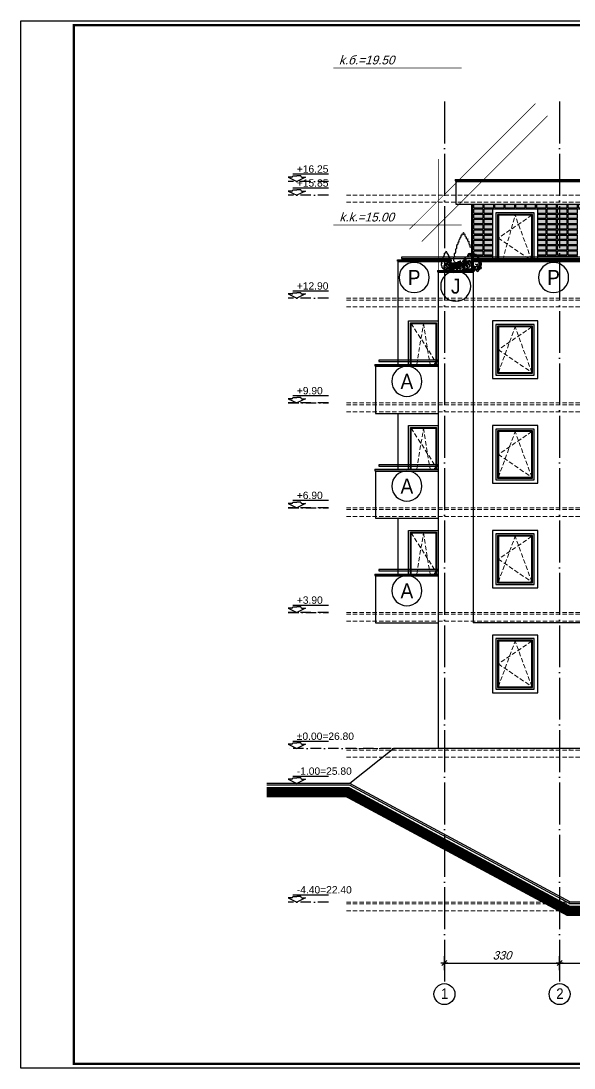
# Model space of a CAD drawing. Extents: x 9615146 to 9672346, y 4699603 to 4705703.
# Drawn here: x 9623546 to 9625130, y 4699603 to 4702603 of the extents above; entities that cross this region are included whole.
import ezdxf
from ezdxf.enums import TextEntityAlignment as Align

# ---------------------------------------------------------------- set-up
doc = ezdxf.new("R2010")
doc.units = 0
doc.header["$LTSCALE"] = 0.5
doc.header["$MEASUREMENT"] = 0
doc.header["$PDSIZE"] = -1
for name, pattern in [('ACAD_ISO04W100', [30, 24, -3, 0, -3]), ('DASHED', [0.75, 0.5, -0.25]), ('OSI1000', [5, 3, -1, 0, -1])]:
    doc.linetypes.add(name, pattern=pattern)
doc.layers.get('0').update_dxf_attribs({"color": 251, "linetype": 'CONTINUOUS'})
doc.layers.get('Defpoints').update_dxf_attribs({"color": 251, "linetype": 'CONTINUOUS'})
for name, color, linetype in [('_axis', 1, 'ACAD_ISO04W100'), ('_axis_num', 1, 'CONTINUOUS'), ('_dimension', 4, 'CONTINUOUS'), ('_dimension_evel', 4, 'CONTINUOUS'), ('_hatch', 9, 'CONTINUOUS'), ('_hatch_construction', 252, 'CONTINUOUS'), ('_table', 3, 'CONTINUOUS'), ('_text', 4, 'CONTINUOUS'), ('_text_spesif_window', 41, 'CONTINUOUS'), ('_view', 3, 'CONTINUOUS'), ('_vista', 75, 'CONTINUOUS'), ('fasadi', 147, 'CONTINUOUS')]:
    doc.layers.add(name, color=color, linetype=linetype)
doc.layers.add('_punk', color=8, linetype='DASHED', lineweight=9)
doc.layers.add('_section', color=3, linetype='CONTINUOUS', lineweight=18)
doc.styles.add('HEB1', font='', dxfattribs={"width": 0.8, "oblique": 17})
doc.styles.add('POMESHTENIA', font='arial.ttf', dxfattribs={"width": 0.9})
doc.styles.add('WIN', font='swindos.shx', dxfattribs={"oblique": 17})
doc.styles.get('HEB1').set_extended_font_data('HebarU Cyr')
doc.dimstyles.new('dim_50', dxfattribs={"dimtxt": 24, "dimasz": 1, "dimexe": 30, "dimexo": 0, "dimgap": 10, "dimtad": 1, "dimdec": 1, "dimrnd": 0.5, "dimdsep": 46, "dimtxsty": 'WIN', "dimblk1": '1', "dimblk2": '1', "dimsah": 1, "dimcen": 15, "dimdle": 10, "dimse1": 1, "dimse2": 1, "dimadec": 0, "dimazin": 0, "dimtfac": 1, "dimtdec": 1, "dimtix": 1, "dimtmove": 2, "dimatfit": 3, "dimldrblk": '1', "dimfxl": 1, "dimtolj": 1, "dimarcsym": 0})

# ---------------------------------------------------------------- blocks, each defined once
blk = doc.blocks.new('rtyre')
at = {"layer": '_dimension_evel', "ltscale": 20}
for p, q in [((-26, 21.9), (-43.7, 21.9)), ((-43.7, 21.9), (0, 0)), ((-21.1, 37.8), (161.6, 37.8)), ((-21.1, 28.3), (-21.1, 26.8)), ((-21.1, 28.3), (0, 28.3)), ((21.1, 28.3), (0, 28.3)), ((43.7, 21.9), (0, 0)), ((21.1, 28.3), (21.1, 26.8)), ((26, 21.9), (43.7, 21.9))]:
    blk.add_line(p, q, dxfattribs=at)
for centre, major_axis, start_param, end_param in [((-26, 26.8), (3.46, 3.46), 3.926991, 5.497787), ((26, 26.8), (-3.46, 3.46), 0.785398, 2.356194)]:
    blk.add_ellipse(centre, major_axis=major_axis, ratio=1, start_param=start_param, end_param=end_param, dxfattribs=at)
at = {"layer": '_dimension_evel', "linetype": 'OSI1000', "ltscale": 20, "style": 'HEB1', "oblique": 360, "width": 0.8}
blk.add_attdef('+12.50', (0, 44.2), '', height=42, rotation=360, dxfattribs=at)
blk = doc.blocks.new('TREE8-E')
for p, q in [((-12.2, 3.6), (-13.9, 3.8)), ((-12.2, 4.4), (-13.8, 4.9)), ((-6.2, 4.5), (-13.8, 2.7)), ((-8.6, 3.9), (-13.5, 5.9)), ((-11.9, 1.9), (-13.5, 1.6)), ((-11.7, 6.1), (-13.1, 7)), ((-9.9, 3.6), (-13.1, 0.5)), ((-11.3, 6.8), (-12.5, 7.9)), ((-10.7, 7.4), (-11.8, 8.7)), ((-10.1, 8), (-10.9, 9.5)), ((-8, 4), (-10.8, 7.5)), ((-8.6, 6.9), (-10, 10)), ((-7.2, 7), (-9, 10.4)), ((-6.9, 0), (-8.8, 0.9)), ((-6.4, 0.6), (-8.2, 1.7)), ((-7.4, 8.8), (-7.9, 10.7)), ((-6, 1.1), (-7.6, 2.4)), ((-7.4, 8.8), (-6.8, 10.8)), ((-6.9, 5.4), (-7.4, 8.8)), ((-5.4, 1.6), (-7, 3)), ((-6.9, 5.4), (-4.6, 10.4)), ((-2.8, 0), (-6.9, 5.4)), ((-4.9, 2.1), (-6.3, 3.6)), ((-6.1, 9.1), (-5.7, 10.7)), ((-4.3, 2.5), (-5.6, 4.2)), ((-3.6, 2.9), (-4.8, 4.6)), ((-4.5, 8.8), (-3.6, 10.1)), ((-4.5, 6.6), (-4.5, 8.8)), ((-3.3, 2.9), (-4.5, 6.6)), ((-4.3, 6), (-3.6, 8.3)), ((-4.1, 1.8), (-3.3, 2.9)), ((-3.6, 8.3), (-2.7, 9.4)), ((-3.4, 7.4), (-2.3, 9.2)), ((-2.4, 3.9), (-3.4, 7.4)), ((-3.3, 0.8), (0.3, 8.3)), ((-2.4, 7.1), (-1.4, 9)), ((-1.7, 4.2), (-2.4, 7.1)), ((-0.4, 3.9), (-1.3, 6.6)), ((-0.4, 3.9), (0.4, 6.6)), ((1.9, 3.1), (-0.4, 3.9)), ((0.7, 4.8), (0.7, 8)), ((9, 0.4), (0.7, 4.8)), ((3, 4.8), (1.2, 7.4)), ((1.2, 4.5), (1.2, 6.4)), ((3.4, 1), (1.4, 1)), ((3.4, 0.5), (1.4, 0.4)), ((3.5, 1.4), (1.6, 1.7)), ((3.7, 1.9), (1.8, 2.4)), ((3.9, 2.3), (1.9, 3.1)), ((4.3, 4.6), (2.6, 8.3)), ((4.8, 3.4), (3, 4.8)), ((4.9, 5.9), (4.1, 8.9)), ((6.9, 2.6), (4.3, 5.5)), ((5.2, 3.7), (4.3, 4.6)), ((6, 4.2), (4.9, 5.9)), ((6, 5.3), (5.7, 9.2)), ((6.5, 4.4), (6, 5.3)), ((9.2, 0.7), (6.2, 6.3)), ((7, 6), (7.3, 9.3)), ((7.4, 4.6), (7, 6)), ((8.3, 3.1), (7.5, 6.6)), ((8, 2.9), (9.7, 4.2)), ((8.4, 4.6), (8.2, 6.6)), ((8.6, 0), (12.5, 4.7)), ((8.8, 4.5), (8.9, 6.5)), ((9.3, 4.4), (9.6, 6.3)), ((9.7, 4.2), (10.2, 6.1)), ((10.2, 4), (10.8, 5.9)), ((10.6, 3.7), (11.4, 5.5)), ((10.9, 3.4), (12, 5.1)), ((11.6, 2.7), (13, 4.2)), ((11.8, 2.3), (13.4, 3.6)), ((12.1, 1.9), (13.7, 3)), ((12.2, 1.5), (14, 2.4)), ((12.4, 1), (14.2, 1.7)), ((12.4, 0.5), (14.3, 1.1))]:
    blk.add_line(p, q)
blk = doc.blocks.new('_TREE16')
for p, q in [((-60.4, 87.8), (-64, 80.1)), ((-53.1, 95.6), (-60.4, 87.8)), ((-51.6, 114.3), (-53.7, 105.4)), ((-53.7, 105.4), (-45.4, 107)), ((-44.8, 99.2), (-53.1, 95.6)), ((-46.4, 122), (-51.6, 114.3)), ((-38.7, 122), (-46.4, 122)), ((-45.4, 107), (-44.8, 99.2)), ((-29.9, 127.2), (-38.7, 122)), ((-29.4, 140.7), (-30.9, 132.4)), ((-30.9, 132.4), (-21.1, 131.8)), ((-28.8, 135.5), (-29.9, 127.2)), ((-22.1, 148.4), (-29.4, 140.7)), ((-21.1, 131.8), (-28.8, 135.5)), ((-13.8, 152), (-22.1, 148.4)), ((-11.8, 141.7), (-20, 147.4)), ((-20, 147.4), (-12.3, 141.7)), ((-4.5, 146.9), (-13.8, 152)), ((-12.3, 141.7), (-4.5, 146.9)), ((-10.2, 133.9), (-11.8, 141.7)), ((-2.4, 131.4), (-10.2, 133.9)), ((-1.4, 155.7), (-7.1, 147.9)), ((-7.1, 147.9), (0.7, 140.7)), ((0.7, 140.7), (-2.4, 131.4)), ((6.3, 152), (-1.4, 155.7)), ((2.7, 144.3), (6.3, 152)), ((11.5, 135.5), (2.7, 144.3)), ((13.6, 144.3), (11.5, 135.5)), ((21.9, 150), (13.6, 144.3)), ((30.2, 147.9), (21.9, 150)), ((26.5, 133.4), (34.8, 139.6)), ((29.1, 125.1), (26.5, 133.4)), ((36.9, 144.3), (28.6, 140.1)), ((28.6, 140.1), (36.9, 132.4)), ((36.9, 132.4), (29.1, 125.1)), ((34.8, 139.6), (30.2, 147.9)), ((44.6, 138.1), (36.9, 144.3)), ((44.1, 121), (44.6, 130.3)), ((44.6, 128.8), (44.1, 121)), ((44.6, 130.3), (44.6, 138.1)), ((48.8, 137), (44.6, 128.8)), ((57.1, 133.4), (48.8, 137)), ((60.1, 115.3), (50.8, 116.3)), ((50.8, 116.3), (56, 108)), ((51.4, 98.7), (56.5, 107)), ((59.1, 103.9), (51.4, 98.7)), ((55.5, 80.6), (55.5, 88.4)), ((55.5, 88.4), (63.8, 86.8)), ((56, 108), (63.8, 101.3)), ((56.5, 107), (60.1, 115.3)), ((58.1, 125.6), (57.1, 133.4)), ((61.7, 116.9), (58.1, 125.6)), ((67.9, 106.5), (59.1, 103.9)), ((63.8, 86.8), (60.7, 79)), ((65.3, 109.1), (61.7, 116.9)), ((63.8, 101.3), (65.3, 109.1)), ((66.4, 89.4), (74.1, 98.2)), ((66.9, 81.6), (66.4, 89.4)), ((74.1, 98.2), (67.9, 106.5)), ((-67.1, 23.1), (-70.2, 13.8)), ((-70.2, 13.8), (-61.9, 15.4)), ((-61.9, 36.6), (-69.7, 31.4)), ((-69.7, 31.4), (-67.1, 23.7)), ((-67.1, 23.7), (-58.8, 30.4)), ((-58.8, 23.1), (-67.1, 23.1)), ((-61.9, 52.6), (-65, 44.9)), ((-65, 44.9), (-61.9, 36.6)), ((-63.5, 64.5), (-64.5, 56.8)), ((-64.5, 56.8), (-62.4, 49)), ((-64, 80.1), (-56.3, 75.9)), ((-55.7, 67.1), (-63.5, 64.5)), ((-62.4, 49), (-53.1, 46.9)), ((-53.7, 55.2), (-61.9, 52.6)), ((-61.9, 15.4), (-59.9, 23.7)), ((-59.9, 23.7), (-49.5, 20.5)), ((-58.8, 30.4), (-50.5, 29.9)), ((-50.5, 29.9), (-58.8, 23.1)), ((-56.3, 75.9), (-55.7, 67.1)), ((-53.1, 46.9), (-53.7, 55.2)), ((-45.4, 18.5), (-52.1, 10.7)), ((-52.1, 10.7), (-39.7, 4)), ((-49.5, 20.5), (-49, 12.2)), ((-49, 12.2), (-39.2, 17.4)), ((-42.8, 26.3), (-45.4, 18.5)), ((-34.5, 26.3), (-42.8, 26.3)), ((-41.2, 23.7), (-32.9, 24.2)), ((-36.6, 15.9), (-41.2, 23.7)), ((-39.7, 4), (-30.9, 4)), ((-39.2, 17.4), (-29.9, 22.6)), ((-38.1, 8.1), (-36.6, 15.9)), ((-28.3, 13.8), (-38.1, 8.1)), ((-25.7, 17.9), (-34.5, 26.3)), ((-32.9, 24.2), (-24.7, 17.4)), ((-30.9, 4), (-21.1, 7.6)), ((-29.9, 22.6), (-28.3, 13.8)), ((-20, 10.2), (-25.7, 17.9)), ((-24.7, 17.4), (-21.1, 9.2)), ((-21.1, 9.2), (-13.3, 9.7)), ((-21.1, 7.6), (-12.3, 7.6)), ((-20.5, 25.7), (-12.8, 29.9)), ((-12.8, 17.4), (-20.5, 25.7)), ((-12.3, 10.7), (-20, 10.2)), ((-13.3, 9.7), (-4.5, 11.2)), ((-12.8, 29.9), (-5, 27.8)), ((-12.3, 7.6), (-12.8, 17.4)), ((-4.5, 7.1), (-12.3, 10.7)), ((-8.2, 22.6), (-10.2, 14.4)), ((-10.2, 14.4), (-0.9, 12.2)), ((0.1, 20), (-8.2, 22.6)), ((-5, 27.8), (3.3, 25.2)), ((-4.5, 11.2), (0.1, 20)), ((-0.9, 12.2), (-4.5, 4.5)), ((3.8, 10.7), (-4.5, 7.1)), ((-4.5, 4.5), (3.8, 2.4)), ((3.3, 25.2), (11.5, 27.3)), ((13.6, 12.8), (3.8, 10.7)), ((3.8, 2.4), (11.5, 3.5)), ((8.4, 5.5), (16.2, 10.2)), ((11.5, 27.3), (20.8, 29.3)), ((11.5, 3.5), (19.3, 5)), ((13.6, 23.1), (12, 15.4)), ((12, 15.4), (21.3, 8.6)), ((21.9, 21.1), (13.6, 23.1)), ((19.3, 5), (13.6, 12.8)), ((16.2, 10.2), (23.9, 13.3)), ((20.3, 46.4), (18.3, 37.6)), ((18.3, 37.6), (28.1, 35)), ((28.1, 46.9), (20.3, 46.4)), ((20.8, 29.3), (28.6, 29.3)), ((21.3, 8.6), (29.6, 10.7)), ((23.9, 13.3), (21.9, 21.1)), ((35.3, 27.3), (27, 27.8)), ((27, 27.8), (36.9, 21.1)), ((34.3, 38.2), (28.1, 46.9)), ((28.1, 35), (35.8, 37.6)), ((28.6, 29.3), (34.3, 38.2)), ((29.1, 20), (37.9, 27.3)), ((29.6, 10.7), (29.1, 20)), ((46.2, 59.9), (35.3, 66.1)), ((35.3, 66.1), (43.6, 63)), ((44.1, 24.2), (35.3, 27.3)), ((35.8, 37.6), (40, 46.4)), ((36.9, 21.1), (48.2, 21.6)), ((37.9, 27.3), (40.5, 18.5)), ((38.4, 14.8), (39.5, 22.6)), ((46.2, 22.1), (38.4, 14.8)), ((39.5, 22.6), (48.2, 22.6)), ((40, 46.4), (50.3, 51.1)), ((40.5, 18.5), (44.1, 9.2)), ((43.6, 63), (51.4, 64)), ((52.4, 28.8), (44.1, 24.2)), ((44.1, 9.2), (52.4, 6)), ((44.6, 42.3), (52.4, 50.6)), ((55.5, 38.7), (44.6, 42.3)), ((50.3, 51.1), (46.2, 59.9)), ((55.5, 20), (46.2, 22.1)), ((48.2, 21.6), (56, 24.7)), ((48.2, 22.6), (56.5, 20)), ((55.5, 44.3), (50.8, 36.6)), ((50.8, 36.6), (52.4, 28.8)), ((51.4, 64), (52.4, 65.6)), ((52.4, 50.6), (60.1, 51.1)), ((52.4, 6), (60.7, 12.2)), ((63.3, 83.2), (55.5, 80.6)), ((63.8, 46.4), (55.5, 44.3)), ((63.3, 37.6), (55.5, 38.7)), ((60.7, 12.2), (55.5, 20)), ((56, 24.7), (63.3, 34)), ((56.5, 20), (67.4, 22.1)), ((60.7, 79), (58.6, 71.3)), ((58.6, 71.3), (60.7, 63)), ((60.1, 51.1), (67.9, 41.3)), ((60.7, 63), (63.8, 55.2)), ((71.6, 82.7), (63.3, 83.2)), ((67.9, 41.3), (63.3, 32.4)), ((69.4, 29.9), (63.3, 37.6)), ((63.3, 34), (71.6, 37.1)), ((63.3, 32.4), (73.6, 25.7)), ((63.8, 55.2), (63.8, 46.4)), ((74.6, 81.6), (66.9, 81.6)), ((67.4, 71.8), (75.1, 72.9)), ((71, 64), (67.4, 71.8)), ((67.4, 22.1), (69.4, 29.9)), ((68.4, 47.5), (74.6, 55.8)), ((76.7, 45.4), (68.4, 47.5)), ((74.6, 55.8), (71, 64)), ((79.8, 80.6), (71.6, 82.7)), ((71.6, 37.1), (78.8, 44.9)), ((73.6, 25.7), (81.9, 29.9)), ((82.4, 73.9), (74.6, 81.6)), ((75.1, 72.9), (79.8, 80.6)), ((85, 38.2), (76.7, 45.4)), ((78.8, 44.9), (79.8, 53.7)), ((79.8, 53.7), (82.9, 63)), ((81.9, 29.9), (85, 38.2)), ((82.9, 63), (82.4, 73.9))]:
    blk.add_line(p, q)
blk = doc.blocks.new('_TREE03')
for p, q in [((-145, 865), (-126, 908)), ((-126, 957), (-122, 967)), ((-126, 908), (-126, 957)), ((-122, 967), (-111, 940)), ((-111, 940), (-91, 962)), ((-91, 962), (-84, 1011)), ((-84, 1011), (-61, 1022)), ((-61, 1022), (-49, 1054)), ((-49, 1054), (-45, 1087)), ((-45, 1087), (-26, 1087)), ((-26, 1087), (-7, 1114)), ((-7, 1114), (1, 1146)), ((1, 1146), (12, 1114)), ((12, 1114), (28, 1092)), ((28, 1092), (47, 1098)), ((47, 1098), (47, 1065)), ((47, 1065), (74, 1054)), ((74, 1054), (77, 1033)), ((77, 1033), (77, 1011)), ((77, 1011), (97, 1000)), ((97, 1000), (104, 973)), ((104, 973), (112, 940)), ((112, 940), (124, 924)), ((124, 924), (131, 930)), ((131, 930), (139, 908)), ((139, 908), (131, 881)), ((-272, 626), (-253, 626)), ((-253, 577), (-272, 626)), ((-253, 626), (-241, 686)), ((-241, 729), (-218, 713)), ((-241, 686), (-241, 729)), ((-218, 713), (-191, 729)), ((-195, 799), (-183, 794)), ((-191, 729), (-195, 799)), ((-183, 794), (-176, 778)), ((-176, 778), (-164, 837)), ((-164, 837), (-149, 892)), ((-149, 892), (-145, 865)), ((131, 881), (143, 859)), ((143, 859), (154, 870)), ((154, 870), (158, 843)), ((158, 843), (162, 810)), ((162, 810), (177, 794)), ((177, 794), (185, 805)), ((185, 805), (196, 751)), ((196, 751), (204, 686)), ((204, 686), (223, 664)), ((223, 664), (231, 669)), ((231, 669), (231, 594)), ((-268, 371), (-287, 431)), ((-287, 431), (-268, 415)), ((-287, 323), (-283, 339)), ((-260, 274), (-287, 323)), ((-283, 339), (-264, 339)), ((-279, 529), (-260, 545)), ((-256, 463), (-279, 529)), ((-268, 415), (-256, 463)), ((-264, 339), (-268, 371)), ((-260, 545), (-253, 529)), ((-253, 529), (-253, 577)), ((231, 594), (242, 545)), ((242, 545), (262, 539)), ((258, 317), (246, 295)), ((262, 496), (254, 453)), ((254, 453), (269, 426)), ((281, 344), (258, 317)), ((262, 539), (262, 496)), ((269, 426), (285, 436)), ((285, 398), (281, 344)), ((285, 436), (285, 398)), ((-229, 230), (-260, 274)), ((-229, 203), (-256, 241)), ((-256, 241), (-229, 230)), ((-176, 187), (-229, 203)), ((-191, 176), (-176, 187)), ((-157, 138), (-191, 176)), ((-84, 117), (-157, 138)), ((-61, 106), (-84, 117)), ((-61, 106), (-33, 98)), ((-33, 98), (-7, 100)), ((-29, 1), (-22, 41)), ((-18, 99), (-22, 41)), ((24, 95), (-7, 100)), ((35, 99), (21, 68)), ((21, 1), (21, 68)), ((58, 106), (24, 95)), ((100, 127), (58, 106)), ((131, 122), (100, 127)), ((166, 144), (131, 122)), ((208, 171), (166, 144)), ((219, 192), (208, 171)), ((265, 252), (219, 192)), ((246, 295), (250, 268)), ((250, 268), (265, 252))]:
    blk.add_line(p, q)
blk = doc.blocks.new('1')
for p, q in [((-10, 0), (10, 0)), ((-7.1, -7.1), (7.1, 7.1)), ((0, 20), (0, -20))]:
    blk.add_line(p, q)
blk = doc.blocks.new('*D92')
at = {"layer": '_dimension', "color": 0, "lineweight": -2, "ltscale": 30, "transparency": 16777216}
blk.add_line((9624759.7, 4699904.1), (9625087.7, 4699904.1), dxfattribs=at)
at = {"layer": 'Defpoints', "color": 0, "ltscale": 30, "transparency": 16777216}
for p in [(9624758.7, 4699904.1), (9625088.7, 4699904.1), (9625088.7, 4699904.1)]:
    blk.add_point(p, dxfattribs=at)
at = {"layer": '_dimension', "color": 0, "lineweight": -2, "ltscale": 30, "transparency": 16777216, "rotation": 180}
blk.add_blockref('1', (9624758.7, 4699904.1), dxfattribs=at)
at = {"layer": '_dimension', "color": 0, "lineweight": -2, "ltscale": 30, "transparency": 16777216}
blk.add_blockref('1', (9625088.7, 4699904.1), dxfattribs=at)
at = {"layer": '_dimension', "color": 0, "ltscale": 30, "transparency": 16777216, "insert": (9624923.7, 4699926.1), "char_height": 24, "attachment_point": 5, "style": 'WIN'}
blk.add_mtext('\\A1;330', dxfattribs=at)
blk = doc.blocks.new('*D93')
at = {"layer": '_dimension', "color": 0, "lineweight": -2, "ltscale": 30, "transparency": 16777216}
blk.add_line((9625089.7, 4699904.1), (9625777.7, 4699904.1), dxfattribs=at)
at = {"layer": 'Defpoints', "color": 0, "ltscale": 30, "transparency": 16777216}
for p in [(9625088.7, 4699904.1), (9625778.7, 4699904.1), (9625778.7, 4699904.1)]:
    blk.add_point(p, dxfattribs=at)
at = {"layer": '_dimension', "color": 0, "lineweight": -2, "ltscale": 30, "transparency": 16777216, "rotation": 180}
blk.add_blockref('1', (9625088.7, 4699904.1), dxfattribs=at)
at = {"layer": '_dimension', "color": 0, "lineweight": -2, "ltscale": 30, "transparency": 16777216}
blk.add_blockref('1', (9625778.7, 4699904.1), dxfattribs=at)
at = {"layer": '_dimension', "color": 0, "ltscale": 30, "transparency": 16777216, "insert": (9625433.7, 4699926.1), "char_height": 24, "attachment_point": 5, "style": 'WIN'}
blk.add_mtext('\\A1;690', dxfattribs=at)
blk = doc.blocks.new('fghfdg')
at = {"layer": '_text_spesif_window'}
blk.add_circle((0, 0), 18, dxfattribs=at)
at = {"layer": '_text_spesif_window', "style": 'HEB1', "text_generation_flag": 6, "width": 0.8}
blk.add_attdef('A', text='', height=18, rotation=180, dxfattribs=at).set_placement((0, -9.2), align=Align.CENTER)

msp = doc.modelspace()

# ---------------------------------------------------------------- hatches: boundary and pattern name
at = {"layer": '_hatch', "ltscale": 30, "true_color": 0xb97b1d}
h = msp.add_hatch(color=32, dxfattribs=at)
h.dxf.hatch_style = 1
h.paths.add_polyline_path([(9624896.22, 4702063.84), (9625026.22, 4702063.84), (9625026.22, 4701926.84), (9625088.72, 4701926.84), (9625088.72, 4702078.84), (9624836.22, 4702078.84), (9624836.22, 4701926.84), (9624896.22, 4701926.84)])
h.paths.add_polyline_path([(9625141.22, 4702063.84), (9625346.22, 4702063.84), (9625346.22, 4701926.84), (9625443.72, 4701926.84), (9625443.72, 4702053.84), (9625713.72, 4702053.84), (9625713.72, 4701926.84), (9625778.72, 4701926.84), (9625778.72, 4702078.84), (9625088.72, 4702078.84), (9625088.72, 4701926.84), (9625141.22, 4701926.84)])
h.paths.add_polyline_path([(9625778.72, 4701922.84), (9625713.72, 4701922.84), (9625713.72, 4701918.84), (9625778.72, 4701918.84)])
h.paths.add_polyline_path([(9625778.72, 4701918.84), (9625713.72, 4701918.84), (9625713.72, 4701853.84), (9625778.72, 4701853.84)])
h.paths.add_polyline_path([(9625778.72, 4701853.84), (9625713.72, 4701853.84), (9625713.72, 4701848.84), (9625778.72, 4701848.84)])
h.paths.add_polyline_path([(9625443.72, 4701922.84), (9625346.22, 4701922.84), (9625346.22, 4701918.84), (9625408.22, 4701918.84), (9625408.22, 4701914.84), (9625088.72, 4701914.84), (9625088.72, 4701913.84), (9625406.22, 4701913.84), (9625406.22, 4701848.84), (9625443.72, 4701848.84), (9625443.72, 4701853.84), (9625411.22, 4701853.84), (9625411.22, 4701918.84), (9625443.72, 4701918.84)])
h.paths.add_polyline_path([(9625443.72, 4701918.84), (9625411.22, 4701918.84), (9625411.22, 4701853.84), (9625443.72, 4701853.84)], flags=17)
h.paths.add_polyline_path([(9625088.72, 4701922.84), (9625026.22, 4701922.84), (9625026.22, 4701918.84), (9625088.72, 4701918.84)])
h.paths.add_polyline_path([(9625141.22, 4701922.84), (9625088.72, 4701922.84), (9625088.72, 4701918.84), (9625141.22, 4701918.84)])
h.paths.add_polyline_path([(9625088.72, 4701914.84), (9624839.22, 4701914.84), (9624839.22, 4701918.84), (9624896.22, 4701918.84), (9624896.22, 4701922.84), (9624836.22, 4701922.84), (9624836.22, 4701888.84), (9624841.22, 4701888.84), (9624841.22, 4701913.84), (9625088.72, 4701913.84)])
at = {"layer": '_hatch_construction', "ltscale": 40}
h = msp.add_hatch(dxfattribs=at)
h.set_pattern_fill('EGGCRATE', color=250, scale=30, style=0, pattern_type=2)
h.set_pattern_definition([(0, (3, 0), (30, 15), [27, -3]), (0, (3, 3), (30, 15), [27, -3]), (90, (3, 3), (-30, 15), [12, -3]), (90, (0, 3), (-30, 15), [12, -3])])
h.paths.add_polyline_path([(9624896.22, 4702063.84), (9625026.22, 4702063.84), (9625026.22, 4701926.84), (9625088.72, 4701926.84), (9625088.72, 4702078.84), (9624836.22, 4702078.84), (9624836.22, 4701926.84), (9624896.22, 4701926.84)])
h.paths.add_polyline_path([(9625141.22, 4702063.84), (9625346.22, 4702063.84), (9625346.22, 4701926.84), (9625443.72, 4701926.84), (9625443.72, 4702053.84), (9625713.72, 4702053.84), (9625713.72, 4701926.84), (9625778.72, 4701926.84), (9625778.72, 4702078.84), (9625088.72, 4702078.84), (9625088.72, 4701926.84), (9625141.22, 4701926.84)])
h.paths.add_polyline_path([(9625778.72, 4701922.84), (9625713.72, 4701922.84), (9625713.72, 4701918.84), (9625778.72, 4701918.84)])
h.paths.add_polyline_path([(9625778.72, 4701918.84), (9625713.72, 4701918.84), (9625713.72, 4701853.84), (9625778.72, 4701853.84)])
h.paths.add_polyline_path([(9625778.72, 4701853.84), (9625713.72, 4701853.84), (9625713.72, 4701848.84), (9625778.72, 4701848.84)])
h.paths.add_polyline_path([(9625443.72, 4701922.84), (9625346.22, 4701922.84), (9625346.22, 4701918.84), (9625408.22, 4701918.84), (9625408.22, 4701914.84), (9625088.72, 4701914.84), (9625088.72, 4701913.84), (9625406.22, 4701913.84), (9625406.22, 4701848.84), (9625443.72, 4701848.84), (9625443.72, 4701853.84), (9625411.22, 4701853.84), (9625411.22, 4701918.84), (9625443.72, 4701918.84)])
h.paths.add_polyline_path([(9625443.72, 4701918.84), (9625411.22, 4701918.84), (9625411.22, 4701853.84), (9625443.72, 4701853.84)], flags=17)
h.paths.add_polyline_path([(9625088.72, 4701922.84), (9625026.22, 4701922.84), (9625026.22, 4701918.84), (9625088.72, 4701918.84)])
h.paths.add_polyline_path([(9625141.22, 4701922.84), (9625088.72, 4701922.84), (9625088.72, 4701918.84), (9625141.22, 4701918.84)])
h.paths.add_polyline_path([(9625088.72, 4701914.84), (9624839.22, 4701914.84), (9624839.22, 4701918.84), (9624896.22, 4701918.84), (9624896.22, 4701922.84), (9624836.22, 4701922.84), (9624836.22, 4701888.84), (9624841.22, 4701888.84), (9624841.22, 4701913.84), (9625088.72, 4701913.84)])

# ---------------------------------------------------------------- linework, layer by layer
at = {"layer": '_axis', "ltscale": 10}
for p, q in [((9624758.72, 4702372.71), (9624758.72, 4699845.26)), ((9625088.72, 4702372.71), (9625088.72, 4699845.26))]:
    msp.add_line(p, q, dxfattribs=at)
at = {"layer": '_axis_num'}
for centre in [(9624758.72, 4699815.26), (9625088.72, 4699815.26)]:
    msp.add_circle(centre, 30, dxfattribs=at)
at = {"layer": '_dimension_evel', "linetype": 'OSI1000', "ltscale": 20}
for p, q in [((9624426.51, 4702143.84), (9624311.58, 4702143.84)), ((9624426.51, 4702103.84), (9624311.58, 4702103.84)), ((9624426.51, 4701808.84), (9624311.58, 4701808.84)), ((9624426.51, 4701508.84), (9624311.58, 4701508.84)), ((9624311.58, 4701508.84), (9624426.51, 4701508.84)), ((9624426.51, 4701208.84), (9624311.58, 4701208.84)), ((9624311.58, 4701208.84), (9624426.51, 4701208.84)), ((9624426.51, 4700908.84), (9624311.58, 4700908.84)), ((9624311.58, 4700908.84), (9624426.51, 4700908.84)), ((9629716.23, 4700518.84), (9624311.58, 4700518.84)), ((9624426.51, 4700078.84), (9624311.58, 4700078.84))]:
    msp.add_line(p, q, dxfattribs=at)
at = {"layer": '_hatch', "color": 252, "ltscale": 10, "const_width": 30}
msp.add_lwpolyline([(9629716.23, 4699983.84), (9627021.22, 4699983.84), (9627021.22, 4700053.84), (9625113.97, 4700053.84), (9624481.47, 4700393.84), (9624249.83, 4700393.84)], dxfattribs=at)
at = {"layer": '_hatch_construction', "color": 251, "ltscale": 40}
for p, q in [((9624789.22, 4702148.84), (9627424.22, 4702148.84)), ((9624789.22, 4702148.84), (9624789.22, 4702144.84)), ((9624789.22, 4702144.84), (9627424.22, 4702144.84)), ((9624791.22, 4702143.84), (9627426.22, 4702143.84)), ((9624791.22, 4702143.84), (9624791.22, 4702078.84)), ((9624791.22, 4702078.84), (9627426.22, 4702078.84)), ((9624626.22, 4701913.84), (9624776.22, 4701913.84)), ((9624626.22, 4701618.84), (9624626.22, 4701913.84)), ((9624776.22, 4701888.84), (9624776.22, 4701913.84)), ((9624839.22, 4701918.84), (9625408.22, 4701918.84)), ((9624839.22, 4701918.84), (9624839.22, 4701914.84)), ((9624839.22, 4701914.84), (9625408.22, 4701914.84)), ((9624841.22, 4701913.84), (9624841.22, 4700878.84)), ((9624841.22, 4701913.84), (9625406.22, 4701913.84)), ((9624739.22, 4701888.84), (9624841.22, 4701888.84)), ((9624739.22, 4701888.84), (9624739.22, 4701884.84)), ((9624739.22, 4701884.84), (9624841.22, 4701884.84)), ((9624741.22, 4701883.84), (9624741.22, 4700518.84)), ((9624741.22, 4701883.84), (9624841.22, 4701883.84)), ((9624559.22, 4701618.84), (9624741.22, 4701618.84)), ((9624559.22, 4701618.84), (9624559.22, 4701614.84)), ((9624559.22, 4701614.84), (9624741.22, 4701614.84)), ((9624561.22, 4701613.84), (9624741.22, 4701613.84)), ((9624561.22, 4701613.84), (9624561.22, 4701478.84)), ((9624561.22, 4701478.84), (9624741.22, 4701478.84)), ((9624626.22, 4701318.84), (9624626.22, 4701478.84)), ((9624559.22, 4701318.84), (9624741.22, 4701318.84)), ((9624559.22, 4701318.84), (9624559.22, 4701314.84)), ((9624559.22, 4701314.84), (9624741.22, 4701314.84)), ((9624561.22, 4701313.84), (9624741.22, 4701313.84)), ((9624561.22, 4701313.84), (9624561.22, 4701178.84)), ((9624561.22, 4701178.84), (9624741.22, 4701178.84)), ((9624626.22, 4701018.84), (9624626.22, 4701178.84)), ((9624559.22, 4701018.84), (9624741.22, 4701018.84)), ((9624559.22, 4701018.84), (9624559.22, 4701014.84)), ((9624559.22, 4701014.84), (9624741.22, 4701014.84)), ((9624561.22, 4701013.84), (9624741.22, 4701013.84)), ((9624561.22, 4701013.84), (9624561.22, 4700878.84)), ((9624561.22, 4700878.84), (9624741.22, 4700878.84)), ((9625406.22, 4700878.84), (9624841.22, 4700878.84))]:
    msp.add_line(p, q, dxfattribs=at)
at = {"layer": '_hatch_construction', "color": 250, "ltscale": 40}
msp.add_line((9624836.22, 4702078.84), (9624836.22, 4701888.84), dxfattribs=at)
at = {"layer": '_hatch_construction', "color": 251, "ltscale": 40}
for points in [[(9625026.22, 4701918.84), (9625026.22, 4702063.84), (9624896.22, 4702063.84), (9624896.22, 4701918.84)], [(9625016.22, 4701918.84), (9625016.22, 4702053.84), (9624906.22, 4702053.84), (9624906.22, 4701918.84)], [(9625011.22, 4701918.84), (9625011.22, 4702048.84), (9624911.22, 4702048.84), (9624911.22, 4701918.84)], [(9625009.22, 4701918.84), (9625009.22, 4702046.84), (9624913.22, 4702046.84), (9624913.22, 4701918.84)], [(9624656.22, 4701618.84), (9624656.22, 4701743.84), (9624741.22, 4701743.84), (9624741.22, 4701618.84)], [(9624661.22, 4701618.84), (9624661.22, 4701738.84), (9624736.22, 4701738.84), (9624736.22, 4701618.84)], [(9624663.22, 4701618.84), (9624663.22, 4701736.84), (9624734.22, 4701736.84), (9624734.22, 4701618.84)], [(9624656.22, 4701318.84), (9624656.22, 4701443.84), (9624741.22, 4701443.84), (9624741.22, 4701318.84)], [(9624661.22, 4701318.84), (9624661.22, 4701438.84), (9624736.22, 4701438.84), (9624736.22, 4701318.84)], [(9624663.22, 4701318.84), (9624663.22, 4701436.84), (9624734.22, 4701436.84), (9624734.22, 4701318.84)], [(9624656.22, 4701018.84), (9624656.22, 4701143.84), (9624741.22, 4701143.84), (9624741.22, 4701018.84)], [(9624661.22, 4701018.84), (9624661.22, 4701138.84), (9624736.22, 4701138.84), (9624736.22, 4701018.84)], [(9624663.22, 4701018.84), (9624663.22, 4701136.84), (9624734.22, 4701136.84), (9624734.22, 4701018.84)], [(9625216.41, 4700518.84), (9624613.96, 4700518.84), (9624487.76, 4700418.84), (9624249.83, 4700418.84)]]:
    msp.add_lwpolyline(points, dxfattribs=at)
for points in [[(9624624.22, 4701918.84), (9624778.22, 4701918.84), (9624778.22, 4701914.84), (9624624.22, 4701914.84)], [(9627404.22, 4701926.84), (9624636.22, 4701926.84), (9624636.22, 4701922.84), (9627404.22, 4701922.84)], [(9625026.22, 4701743.84), (9624896.22, 4701743.84), (9624896.22, 4701578.84), (9625026.22, 4701578.84)], [(9625016.22, 4701733.84), (9624906.22, 4701733.84), (9624906.22, 4701588.84), (9625016.22, 4701588.84)], [(9625011.22, 4701728.84), (9624911.22, 4701728.84), (9624911.22, 4701593.84), (9625011.22, 4701593.84)], [(9625009.22, 4701726.84), (9624913.22, 4701726.84), (9624913.22, 4701595.84), (9625009.22, 4701595.84)], [(9624571.22, 4701627.84), (9624741.22, 4701627.84), (9624741.22, 4701631.84), (9624571.22, 4701631.84)], [(9625026.22, 4701443.84), (9624896.22, 4701443.84), (9624896.22, 4701278.84), (9625026.22, 4701278.84)], [(9625016.22, 4701433.84), (9624906.22, 4701433.84), (9624906.22, 4701288.84), (9625016.22, 4701288.84)], [(9625011.22, 4701428.84), (9624911.22, 4701428.84), (9624911.22, 4701293.84), (9625011.22, 4701293.84)], [(9625009.22, 4701426.84), (9624913.22, 4701426.84), (9624913.22, 4701295.84), (9625009.22, 4701295.84)], [(9624571.22, 4701327.84), (9624741.22, 4701327.84), (9624741.22, 4701331.84), (9624571.22, 4701331.84)], [(9625026.22, 4701143.84), (9624896.22, 4701143.84), (9624896.22, 4700978.84), (9625026.22, 4700978.84)], [(9625016.22, 4701133.84), (9624906.22, 4701133.84), (9624906.22, 4700988.84), (9625016.22, 4700988.84)], [(9625011.22, 4701128.84), (9624911.22, 4701128.84), (9624911.22, 4700993.84), (9625011.22, 4700993.84)], [(9625009.22, 4701126.84), (9624913.22, 4701126.84), (9624913.22, 4700995.84), (9625009.22, 4700995.84)], [(9624571.22, 4701027.84), (9624741.22, 4701027.84), (9624741.22, 4701031.84), (9624571.22, 4701031.84)], [(9625026.22, 4700843.84), (9624896.22, 4700843.84), (9624896.22, 4700678.84), (9625026.22, 4700678.84)], [(9625016.22, 4700833.84), (9624906.22, 4700833.84), (9624906.22, 4700688.84), (9625016.22, 4700688.84)], [(9625011.22, 4700828.84), (9624911.22, 4700828.84), (9624911.22, 4700693.84), (9625011.22, 4700693.84)], [(9625009.22, 4700826.84), (9624913.22, 4700826.84), (9624913.22, 4700695.84), (9625009.22, 4700695.84)]]:
    msp.add_lwpolyline(points, close=True, dxfattribs=at)
at = {"layer": '_punk', "ltscale": 50}
for p, q in [((9624477.95, 4702103.84), (9629567.91, 4702103.84)), ((9624477.95, 4702083.84), (9629567.91, 4702083.84)), ((9625009.22, 4702046.84), (9624913.22, 4701981.34)), ((9624925.69, 4701918.84), (9624961.22, 4702046.84)), ((9625008.25, 4701918.84), (9624961.22, 4702046.84)), ((9624913.22, 4701981.34), (9625005.35, 4701918.84)), ((9624477.95, 4701808.84), (9629567.91, 4701808.84)), ((9624477.95, 4701803.84), (9629567.91, 4701803.84)), ((9624477.95, 4701783.84), (9629567.91, 4701783.84)), ((9624663.22, 4701736.84), (9624734.22, 4701626.34)), ((9624679.77, 4701618.84), (9624698.72, 4701736.84)), ((9624698.72, 4701736.84), (9624717.67, 4701618.84)), ((9625009.22, 4701726.84), (9624913.22, 4701661.34)), ((9624913.22, 4701595.84), (9624961.22, 4701726.84)), ((9625009.22, 4701595.84), (9624961.22, 4701726.84)), ((9624913.22, 4701661.34), (9625009.22, 4701595.84)), ((9624734.22, 4701626.34), (9624729.4, 4701618.84)), ((9624477.95, 4701508.84), (9629567.91, 4701508.84)), ((9624477.95, 4701503.84), (9629567.91, 4701503.84)), ((9624477.95, 4701483.84), (9629567.91, 4701483.84)), ((9624663.22, 4701436.84), (9624734.22, 4701326.34)), ((9624679.77, 4701318.84), (9624698.72, 4701436.84)), ((9624698.72, 4701436.84), (9624717.67, 4701318.84)), ((9625009.22, 4701426.84), (9624913.22, 4701361.34)), ((9624913.22, 4701295.84), (9624961.22, 4701426.84)), ((9625009.22, 4701295.84), (9624961.22, 4701426.84)), ((9624913.22, 4701361.34), (9625009.22, 4701295.84)), ((9624734.22, 4701326.34), (9624729.4, 4701318.84)), ((9624477.95, 4701208.84), (9629567.91, 4701208.84)), ((9624477.95, 4701203.84), (9629567.91, 4701203.84)), ((9624477.95, 4701183.84), (9629567.91, 4701183.84)), ((9624663.22, 4701136.84), (9624734.22, 4701026.34)), ((9624679.77, 4701018.84), (9624698.72, 4701136.84)), ((9624698.72, 4701136.84), (9624717.67, 4701018.84)), ((9625009.22, 4701126.84), (9624913.22, 4701061.34)), ((9624913.22, 4700995.84), (9624961.22, 4701126.84)), ((9625009.22, 4700995.84), (9624961.22, 4701126.84)), ((9624913.22, 4701061.34), (9625009.22, 4700995.84)), ((9624734.22, 4701026.34), (9624729.4, 4701018.84)), ((9624477.95, 4700908.84), (9629567.91, 4700908.84)), ((9624477.95, 4700903.84), (9629567.91, 4700903.84)), ((9624477.95, 4700883.84), (9629567.91, 4700883.84)), ((9625009.22, 4700826.84), (9624913.22, 4700761.34)), ((9624913.22, 4700695.84), (9624961.22, 4700826.84)), ((9625009.22, 4700695.84), (9624961.22, 4700826.84)), ((9624913.22, 4700761.34), (9625009.22, 4700695.84)), ((9624477.95, 4700518.84), (9627106.73, 4700518.84)), ((9624477.95, 4700513.84), (9627106.73, 4700513.84)), ((9624477.95, 4700493.84), (9627106.73, 4700493.84)), ((9624477.95, 4700078.84), (9627106.73, 4700078.84)), ((9624477.95, 4700073.84), (9627106.73, 4700073.84)), ((9624477.95, 4700053.84), (9627106.73, 4700053.84))]:
    msp.add_line(p, q, dxfattribs=at)
at = {"layer": '_section', "linetype": 'OSI1000', "ltscale": 20, "const_width": 2}
for points in [[(9624440.87, 4702468.84), (9624808.08, 4702468.84)], [(9624658.94, 4702006.56), (9625019.26, 4702366.88)], [(9624693.94, 4701971.56), (9625054.26, 4702331.88)], [(9624741.22, 4701829.65), (9624741.22, 4702208.03)], [(9624440.87, 4702018.84), (9624808.08, 4702018.84)]]:
    msp.add_lwpolyline(points, dxfattribs=at)
at = {"layer": '_table', "ltscale": 10}
msp.add_lwpolyline([(9623546.03, 4702603.38), (9631346.03, 4702603.38), (9631346.03, 4699603.38), (9623546.03, 4699603.38)], close=True, dxfattribs=at)
msp.add_lwpolyline([(9623697.71, 4702591.38, 6.84, 6.84, 0), (9631334.03, 4702591.38, 6.84, 6.84, 0), (9631334.03, 4699615.38, 6.84, 6.84, 0), (9623697.71, 4699615.38, 6.84, 6.84, 0)], format="xyseb", close=True, dxfattribs=at)
at = {"layer": 'fasadi', "ltscale": 40}
for points in [[(9629716.23, 4700008.84), (9627046.22, 4700008.84), (9627046.22, 4700078.84), (9625120.26, 4700078.84), (9624487.76, 4700418.84), (9624249.83, 4700418.84)], [(9629716.23, 4700003.84), (9627041.22, 4700003.84), (9627041.22, 4700073.84), (9625119, 4700073.84), (9624486.5, 4700413.84), (9624249.83, 4700413.84)]]:
    msp.add_lwpolyline(points, dxfattribs=at)

# ---------------------------------------------------------------- block references
at = {"layer": '_dimension_evel', "linetype": 'OSI1000', "ltscale": 20}
ref = msp.add_blockref('rtyre', (9624336.04, 4702143.84), dxfattribs=dict(at, xscale=0.5600000005215406, yscale=0.5600000005215406, zscale=0.5600000005215406))
ref.add_attrib('+12.50', '+16.25', (9624336.04, 4702168.61), dxfattribs={"linetype": 'OSI1000', "ltscale": 20, "height": 21, "style": 'POMESHTENIA'})
ref = msp.add_blockref('rtyre', (9624336.04, 4702103.84), dxfattribs=dict(at, xscale=0.5600000005215406, yscale=0.5600000005215406, zscale=0.5600000005215406))
ref.add_attrib('+12.50', '+15.85', (9624336.04, 4702128.61), dxfattribs={"linetype": 'OSI1000', "ltscale": 20, "height": 21, "style": 'POMESHTENIA'})
ref = msp.add_blockref('rtyre', (9624336.04, 4701808.84), dxfattribs=dict(at, xscale=0.5600000005215406, yscale=0.5600000005215406, zscale=0.5600000005215406))
ref.add_attrib('+12.50', '+12.90', (9624336.04, 4701833.61), dxfattribs={"linetype": 'OSI1000', "ltscale": 20, "height": 21, "style": 'POMESHTENIA'})
ref = msp.add_blockref('rtyre', (9624336.04, 4701508.84), dxfattribs=dict(at, xscale=0.5600000023841858, yscale=0.5600000023841858, zscale=0.5600000023841858))
ref.add_attrib('+12.50', '+9.90', (9624336.04, 4701533.61), dxfattribs={"linetype": 'OSI1000', "ltscale": 20, "height": 21, "style": 'POMESHTENIA'})
ref = msp.add_blockref('rtyre', (9624336.04, 4701208.84), dxfattribs=dict(at, xscale=0.5600000023841858, yscale=0.5600000023841858, zscale=0.5600000023841858))
ref.add_attrib('+12.50', '+6.90', (9624336.04, 4701233.61), dxfattribs={"linetype": 'OSI1000', "ltscale": 20, "height": 21, "style": 'POMESHTENIA'})
ref = msp.add_blockref('rtyre', (9624336.04, 4700908.84), dxfattribs=dict(at, xscale=0.5600000023841858, yscale=0.5600000023841858, zscale=0.5600000023841858))
ref.add_attrib('+12.50', '+3.90', (9624336.04, 4700933.61), dxfattribs={"linetype": 'OSI1000', "ltscale": 20, "height": 21, "style": 'POMESHTENIA'})
ref = msp.add_blockref('rtyre', (9624336.04, 4700518.84), dxfattribs=dict(at, xscale=0.5600000023841858, yscale=0.5600000023841858, zscale=0.5600000023841858))
ref.add_attrib('+12.50', '%%p0.00=26.80', (9624336.04, 4700543.61), dxfattribs={"linetype": 'OSI1000', "ltscale": 20, "height": 21, "style": 'POMESHTENIA'})
ref = msp.add_blockref('rtyre', (9624336.04, 4700418.84), dxfattribs=dict(at, xscale=0.5600000023841858, yscale=0.5600000023841858, zscale=0.5600000023841858))
ref.add_attrib('+12.50', '-1.00=25.80', (9624336.04, 4700443.61), dxfattribs={"linetype": 'OSI1000', "ltscale": 20, "height": 21, "style": 'POMESHTENIA'})
ref = msp.add_blockref('rtyre', (9624336.04, 4700078.84), dxfattribs=dict(at, xscale=0.5600000023841858, yscale=0.5600000023841858, zscale=0.5600000023841858))
ref.add_attrib('+12.50', '-4.40=22.40', (9624336.04, 4700103.61), dxfattribs={"linetype": 'OSI1000', "ltscale": 20, "height": 21, "style": 'POMESHTENIA'})
at = {"layer": '_view'}
ref = msp.add_blockref('fghfdg', (9624672.12, 4701868.31), dxfattribs=dict(at, xscale=-2.399999998509884, yscale=2.400000000372529, zscale=2.4, rotation=180))
ref.add_attrib('A', 'P', dxfattribs={"layer": '_text_spesif_window', "height": 43.2, "rotation": 0, "style": 'POMESHTENIA', "width": 0.9}).set_placement((9624672.12, 4701868.31), align=Align.MIDDLE)
ref = msp.add_blockref('fghfdg', (9625071.31, 4701868.31), dxfattribs=dict(at, xscale=-2.399999998509884, yscale=2.400000000372529, zscale=2.4, rotation=180))
ref.add_attrib('A', 'P', dxfattribs={"layer": '_text_spesif_window', "height": 43.2, "rotation": 0, "style": 'POMESHTENIA', "width": 0.9}).set_placement((9625071.31, 4701868.31), align=Align.MIDDLE)
ref = msp.add_blockref('fghfdg', (9624791.22, 4701843.48), dxfattribs=dict(at, xscale=-2.399999998509884, yscale=2.400000000372529, zscale=2.4, rotation=180))
ref.add_attrib('A', 'J', dxfattribs={"layer": '_text_spesif_window', "height": 43.2, "rotation": 0, "style": 'POMESHTENIA', "width": 0.9}).set_placement((9624791.22, 4701843.48), align=Align.MIDDLE)
ref = msp.add_blockref('fghfdg', (9624651.22, 4701570.84), dxfattribs=dict(at, xscale=-2.399999998509884, yscale=2.400000000372529, zscale=2.4, rotation=180))
ref.add_attrib('A', 'A', dxfattribs={"layer": '_text_spesif_window', "height": 43.2, "rotation": 0, "style": 'POMESHTENIA', "width": 0.9}).set_placement((9624651.22, 4701570.84), align=Align.MIDDLE)
ref = msp.add_blockref('fghfdg', (9624651.22, 4701270.84), dxfattribs=dict(at, xscale=-2.399999998509884, yscale=2.400000000372529, zscale=2.4, rotation=180))
ref.add_attrib('A', 'A', dxfattribs={"layer": '_text_spesif_window', "height": 43.2, "rotation": 0, "style": 'POMESHTENIA', "width": 0.9}).set_placement((9624651.22, 4701270.84), align=Align.MIDDLE)
ref = msp.add_blockref('fghfdg', (9624651.22, 4700970.84), dxfattribs=dict(at, xscale=-2.399999998509884, yscale=2.400000000372529, zscale=2.4, rotation=180))
ref.add_attrib('A', 'A', dxfattribs={"layer": '_text_spesif_window', "height": 43.2, "rotation": 0, "style": 'POMESHTENIA', "width": 0.9}).set_placement((9624651.22, 4700970.84), align=Align.MIDDLE)
at = {"layer": '_vista', "ltscale": 10}
for name, p, xscale, yscale, zscale in [('_TREE03', (9624813.29, 4701882.8), -0.09999999962747097, 0.09999999776482582, 0.1), ('_TREE03', (9624763.76, 4701886.26), -0.05000000074505806, 0.04999999981373549, 0.05), ('_TREE16', (9624835.65, 4701883.84), 0.349999999627471, 0.349999999627471, 0.349999999627471)]:
    msp.add_blockref(name, p, dxfattribs=dict(at, xscale=xscale, yscale=yscale, zscale=zscale))
for p, xscale, yscale, zscale, rotation in [((9624811.85, 4701893.09), 2.500000000000892, 2.500000000000892, 2.500000000000892, 24.23477615562877), ((9624792.04, 4701890.07), 2.500000001070115, 2.500000001070115, 2.500000001070115, 12.33508274169349)]:
    msp.add_blockref('TREE8-E', p, dxfattribs=dict(at, xscale=xscale, yscale=yscale, zscale=zscale, rotation=rotation))

# ---------------------------------------------------------------- texts
at = {"layer": '_axis_num', "style": 'POMESHTENIA', "width": 0.9}
for s, p in [('1', (9624749.01, 4699816.69)), ('2', (9625079.01, 4699816.69))]:
    msp.add_text(s, height=30, dxfattribs=at).set_placement(p, align=Align.MIDDLE_LEFT)
at = {"layer": '_text', "ltscale": 50, "style": 'WIN', "oblique": 17}
for s, p in [('k.б.=19.50', (9624536.16, 4702478.84)), ('k.k.=15.00', (9624536.16, 4702028.84))]:
    msp.add_text(s, height=25.2, rotation=0.00246, dxfattribs=at).set_placement(p, align=Align.CENTER)

# ---------------------------------------------------------------- dimensions: what is measured, and where the dimension line sits
at = {"layer": '_dimension', "ltscale": 30}
for base, p1, p2, picture, middle in [((9625088.72, 4699904.14), (9624758.72, 4699904.14), (9625088.72, 4699904.14), '*D92', (9624923.72, 4699926.14)), ((9625778.72, 4699904.14), (9625088.72, 4699904.14), (9625778.72, 4699904.14), '*D93', (9625433.72, 4699926.14))]:
    dim = msp.add_linear_dim(base=base, p1=p1, p2=p2, dimstyle='dim_50', dxfattribs=at)
    dim.commit()
    dim.dimension.update_dxf_attribs({"geometry": picture, "text_midpoint": middle})

doc.saveas('drawing.dxf')
